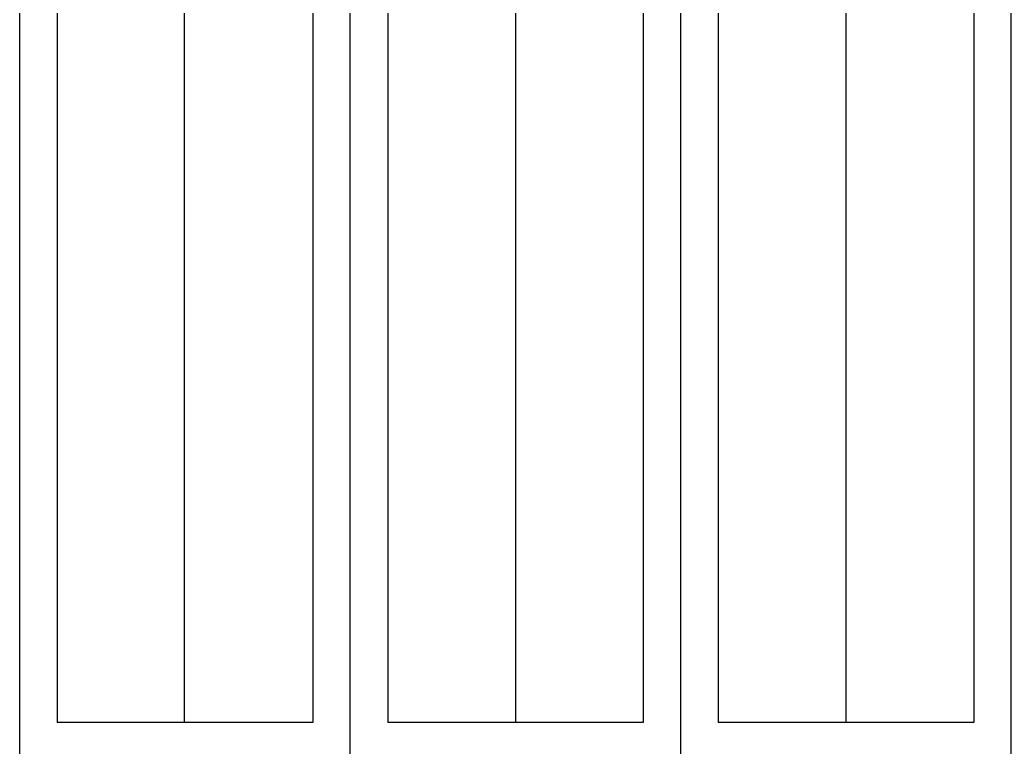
# Model space of a CAD drawing. Extents: x 10 to 656, y -396 to 292.
# Drawn here: x 279.74 to 288.85, y 104.85 to 111.53 of the extents above; entities that cross this region are included whole.
import ezdxf

# ---------------------------------------------------------------- set-up
doc = ezdxf.new("R2010")
doc.units = 0
doc.header["$LTSCALE"] = 5
doc.header["$MEASUREMENT"] = 0
doc.layers.get('0').update_dxf_attribs({"linetype": 'CONTINUOUS'})

msp = doc.modelspace()

# ---------------------------------------------------------------- linework, layer by layer
at = {"color": 7, "linetype": 'Continuous'}
for p, q in [((279.741, 91.5889), (279.741, 118.1086)), ((279.741, 101.4882), (279.741, 118.1086)), ((279.741, 91.5889), (279.741, 118.1086)), ((279.741, 101.4882), (279.741, 118.1086)), ((282.7776, 91.5889), (282.7776, 118.1086)), ((282.7776, 101.4882), (282.7776, 118.1086)), ((282.7776, 91.5889), (282.7776, 118.1086)), ((282.7776, 95.3626), (282.7776, 118.1086)), ((282.7776, 95.3626), (282.7776, 118.1086)), ((285.8142, 91.5889), (285.8142, 118.1086)), ((285.8142, 101.4882), (285.8142, 118.1086)), ((285.8142, 91.5889), (285.8142, 118.1086)), ((285.8142, 101.4882), (285.8142, 118.1086)), ((288.8508, 91.5889), (288.8508, 118.1086)), ((288.8508, 101.4882), (288.8508, 118.1086)), ((288.8508, 91.5889), (288.8508, 118.1086)), ((288.8508, 101.4882), (288.8508, 118.1086)), ((280.0851, 114.7885), (280.0851, 105.0714)), ((282.4334, 114.7885), (282.4334, 105.0714)), ((283.1217, 114.7885), (283.1217, 105.0714)), ((285.47, 114.7885), (285.47, 105.0714)), ((286.1583, 114.7885), (286.1583, 105.0714)), ((288.5066, 114.7885), (288.5066, 105.0714)), ((281.2512, 114.3499), (281.2512, 105.0714)), ((284.2959, 114.1812), (284.2959, 105.0714)), ((287.3325, 114.1812), (287.3325, 105.0714)), ((282.4334, 105.0714), (280.0851, 105.0714)), ((285.47, 105.0714), (283.1217, 105.0714)), ((288.5066, 105.0714), (286.1583, 105.0714))]:
    msp.add_line(p, q, dxfattribs=at)

doc.saveas('drawing.dxf')
